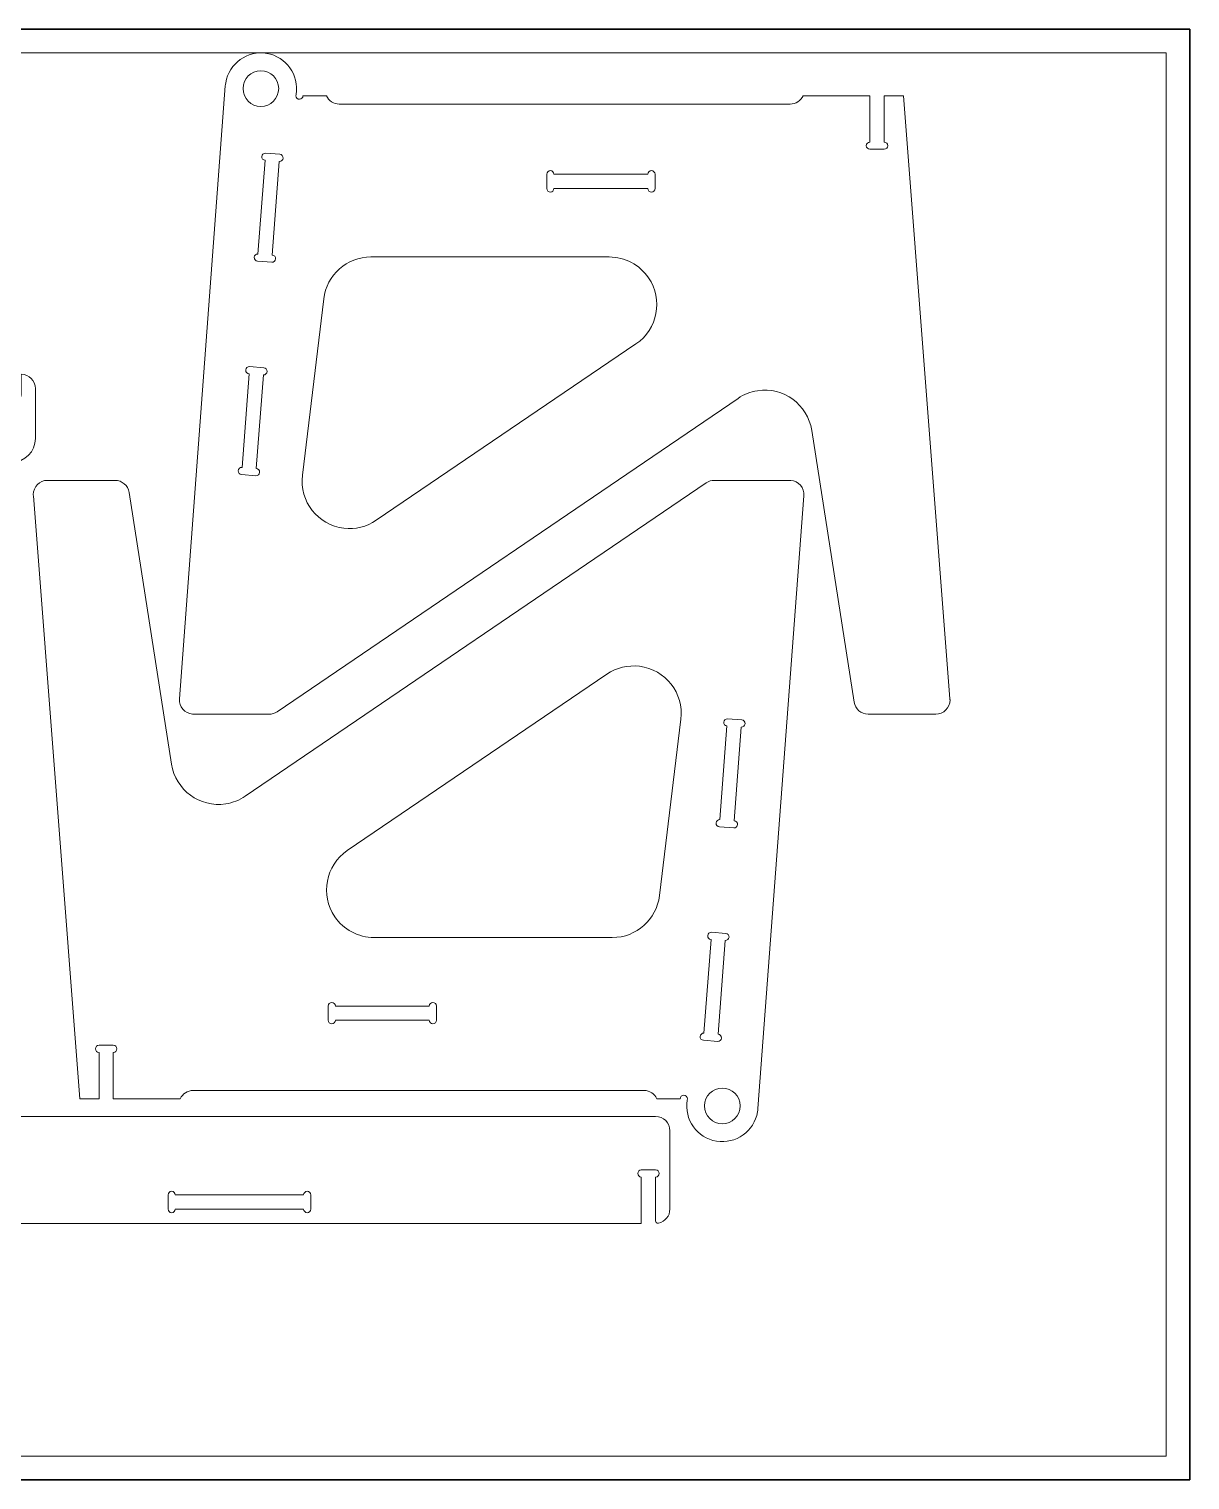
# Model space of a CAD drawing. Header units: inches. Extents: x -881 to 1559, y -2245 to 519.
# Drawn here: x 583 to 1559, y -801 to 419 of the extents above; entities that cross this region are included whole.
import ezdxf

# ---------------------------------------------------------------- set-up
doc = ezdxf.new("R2010")
doc.units = ezdxf.units.IN
doc.header["$MEASUREMENT"] = 0
for name, color, linetype in [('TOP-CUT-INSIDE_12.000MM', 7, 'Continuous'), ('TOP-CUT-INSIDE_6.000MM', 7, 'Continuous'), ('TOP-CUT-OUTSIDE_12.000MM', 7, 'Continuous')]:
    doc.layers.add(name, color=color, linetype=linetype)

# ---------------------------------------------------------------- blocks, each defined once
blk = doc.blocks.new('block 3')
at = {"color": 7, "lineweight": 5}
blk.add_lwpolyline([(-861.1, 399.1), (1538.9, 399.1)], dxfattribs=at)
blk = doc.blocks.new('block 5')
at = {"color": 3, "lineweight": 30}
blk.add_lwpolyline([(-881.1, 419.1), (1558.9, 419.1)], dxfattribs=at)
blk = doc.blocks.new('block 6')
at = {"color": 7, "lineweight": 5}
blk.add_lwpolyline([(1538.9, 399.1), (1538.9, -780.9)], dxfattribs=at)
blk = doc.blocks.new('block 7')
at = {"color": 7, "lineweight": 5}
blk.add_lwpolyline([(1538.9, -780.9), (-861.1, -780.9)], dxfattribs=at)
blk = doc.blocks.new('block 8')
at = {"color": 3, "lineweight": 30}
blk.add_lwpolyline([(1558.9, 419.1), (1558.9, -800.9)], dxfattribs=at)
blk = doc.blocks.new('block 9')
at = {"color": 3, "lineweight": 30}
blk.add_lwpolyline([(1558.9, -800.9), (-881.1, -800.9)], dxfattribs=at)
blk = doc.blocks.new('block 27')
at = {"layer": 'TOP-CUT-OUTSIDE_12.000MM', "color": 5, "lineweight": 15}
blk.add_open_spline([(213.9, 74.8), (213.9, 63.7), (222.9, 54.8), (233.9, 54.8), (233.9, 54.8), (567.9, 54.8), (567.9, 54.8), (579, 54.8), (587.9, 63.7), (587.9, 74.8), (587.9, 74.8), (587.9, 116.8), (587.9, 116.8), (587.9, 123.4), (582.6, 128.8), (575.9, 128.8), (575.9, 128.8), (575.9, 111.4), (575.9, 111.4), (575.9, 109.7), (574.6, 108.4), (572.9, 108.4), (571.3, 108.4), (569.9, 109.7), (569.9, 111.4), (569.9, 111.4), (563.9, 111.4), (563.9, 111.4), (562.3, 111.4), (560.9, 112.7), (560.9, 114.4), (560.9, 116), (562.3, 117.4), (563.9, 117.4), (563.9, 117.4), (563.9, 365.9), (563.9, 365.9), (563.9, 365.9), (486.9, 365.9), (486.9, 365.9), (485.3, 365.9), (483.9, 367.2), (483.9, 368.9), (483.9, 368.9), (483.9, 387.1), (483.9, 387.1), (483.9, 393.7), (478.6, 399.1), (471.9, 399.1), (471.9, 399.1), (329.9, 399.1), (329.9, 399.1), (323.3, 399.1), (317.9, 393.7), (317.9, 387.1), (317.9, 387.1), (317.9, 368.9), (317.9, 368.9), (317.9, 367.2), (316.6, 365.9), (314.9, 365.9), (314.9, 365.9), (237.9, 365.9), (237.9, 365.9), (237.9, 365.9), (237.9, 117.4), (237.9, 117.4), (239.6, 117.4), (240.9, 116), (240.9, 114.4), (240.9, 112.7), (239.6, 111.4), (237.9, 111.4), (237.9, 111.4), (231.9, 111.4), (231.9, 111.4), (231.9, 109.7), (230.6, 108.4), (228.9, 108.4), (227.3, 108.4), (225.9, 109.7), (225.9, 111.4), (225.9, 111.4), (225.9, 128.8), (225.9, 128.8), (219.3, 128.8), (213.9, 123.4), (213.9, 116.8), (213.9, 116.8), (213.9, 74.8), (213.9, 74.8)], degree=3, knots=[0, 0, 0, 0, 1, 1, 1, 2, 2, 2, 3, 3, 3, 4, 4, 4, 5, 5, 5, 6, 6, 6, 7, 7, 7, 8, 8, 8, 9, 9, 9, 10, 10, 10, 11, 11, 11, 12, 12, 12, 13, 13, 13, 14, 14, 14, 15, 15, 15, 16, 16, 16, 17, 17, 17, 18, 18, 18, 19, 19, 19, 20, 20, 20, 21, 21, 21, 22, 22, 22, 23, 23, 23, 24, 24, 24, 25, 25, 25, 26, 26, 26, 27, 27, 27, 28, 28, 28, 29, 29, 29, 30, 30, 30, 30], dxfattribs=at)
blk = doc.blocks.new('block 28')
at = {"layer": 'TOP-CUT-OUTSIDE_12.000MM', "color": 5, "lineweight": 15}
blk.add_open_spline([(1289.7, 324), (1289.7, 324), (1289.7, 363), (1289.7, 363), (1289.7, 363), (1233.5, 363), (1233.5, 363), (1231.5, 358.7), (1227.3, 356), (1222.6, 356), (1222.6, 356), (843.5, 356), (843.5, 356), (838.8, 356), (834.5, 358.7), (832.6, 363), (832.6, 363), (812.9, 363), (812.9, 363), (812.9, 362.6), (812.9, 362.3), (812.7, 361.9), (812.1, 360.4), (810.4, 359.6), (808.9, 360.2), (807.3, 360.8), (806.5, 362.5), (807.1, 364.1), (809.9, 380.4), (798.8, 395.9), (782.5, 398.6), (766.1, 401.3), (750.7, 390.3), (748, 373.9), (747.8, 373), (747.7, 372.1), (747.6, 371.2), (747.6, 371.2), (709, -144.1), (709, -144.1), (708.5, -150.7), (713.5, -156.5), (720.1, -157), (720.4, -157), (720.7, -157), (721, -157), (721, -157), (784.3, -157), (784.3, -157), (786.7, -157), (789.1, -156.3), (791.1, -154.9), (791.1, -154.9), (1178.8, 108.5), (1178.8, 108.5), (1183.7, 111.9), (1189.3, 114.1), (1195.2, 115), (1217, 118.4), (1237.4, 103.4), (1240.8, 81.6), (1240.8, 81.6), (1276.4, -146.9), (1276.4, -146.9), (1277.4, -152.7), (1282.4, -157), (1288.3, -157), (1288.3, -157), (1345.1, -157), (1345.1, -157), (1351.7, -157), (1357.1, -151.6), (1357.1, -145), (1357.1, -144.7), (1357.1, -144.4), (1357, -144.1), (1357, -144.1), (1318, 363), (1318, 363), (1318, 363), (1301.7, 363), (1301.7, 363), (1301.7, 363), (1301.7, 324), (1301.7, 324), (1303.4, 324), (1304.7, 322.7), (1304.7, 321), (1304.7, 319.3), (1303.4, 318), (1301.7, 318), (1301.7, 318), (1289.7, 318), (1289.7, 318), (1288.1, 318), (1286.7, 319.3), (1286.7, 321), (1286.7, 322.7), (1288.1, 324), (1289.7, 324)], degree=3, knots=[0, 0, 0, 0, 1, 1, 1, 2, 2, 2, 3, 3, 3, 4, 4, 4, 5, 5, 5, 6, 6, 6, 7, 7, 7, 8, 8, 8, 9, 9, 9, 10, 10, 10, 11, 11, 11, 12, 12, 12, 13, 13, 13, 14, 14, 14, 15, 15, 15, 16, 16, 16, 17, 17, 17, 18, 18, 18, 19, 19, 19, 20, 20, 20, 21, 21, 21, 22, 22, 22, 23, 23, 23, 24, 24, 24, 25, 25, 25, 26, 26, 26, 27, 27, 27, 28, 28, 28, 29, 29, 29, 30, 30, 30, 31, 31, 31, 32, 32, 32, 33, 33, 33, 33], dxfattribs=at)
blk = doc.blocks.new('block 31')
at = {"layer": 'TOP-CUT-OUTSIDE_12.000MM', "color": 5, "lineweight": 15}
blk.add_open_spline([(409.5, -583), (409.5, -583), (409.5, -546.2), (409.5, -546.2), (407.9, -546.2), (406.5, -544.8), (406.5, -543.2), (406.5, -541.5), (407.9, -540.2), (409.5, -540.2), (409.5, -540.2), (421.5, -540.2), (421.5, -540.2), (423.2, -540.2), (424.5, -541.5), (424.5, -543.2), (424.5, -544.8), (423.2, -546.2), (421.5, -546.2), (421.5, -546.2), (421.5, -585.2), (421.5, -585.2), (421.5, -585.2), (1097.5, -585.2), (1097.5, -585.2), (1097.5, -585.2), (1097.5, -546.2), (1097.5, -546.2), (1095.9, -546.2), (1094.5, -544.8), (1094.5, -543.2), (1094.5, -541.5), (1095.9, -540.2), (1097.5, -540.2), (1097.5, -540.2), (1109.5, -540.2), (1109.5, -540.2), (1111.2, -540.2), (1112.5, -541.5), (1112.5, -543.2), (1112.5, -544.8), (1111.2, -546.2), (1109.5, -546.2), (1109.5, -546.2), (1109.5, -583), (1109.5, -583), (1109.5, -584.1), (1110.4, -585), (1111.5, -585), (1111.6, -585), (1111.8, -585), (1111.9, -584.9), (1117.5, -583.8), (1121.5, -578.9), (1121.5, -573.2), (1121.5, -573.2), (1121.5, -507.2), (1121.5, -507.2), (1121.5, -500.6), (1116.1, -495.2), (1109.5, -495.2), (1109.5, -495.2), (409.5, -495.2), (409.5, -495.2), (402.9, -495.2), (397.5, -500.6), (397.5, -507.2), (397.5, -507.2), (397.5, -573.2), (397.5, -573.2), (397.5, -578.9), (401.5, -583.8), (407.1, -584.9), (408.2, -585.2), (409.2, -584.5), (409.5, -583.4), (409.5, -583.2), (409.5, -583.1), (409.5, -583)], degree=3, knots=[0, 0, 0, 0, 1, 1, 1, 2, 2, 2, 3, 3, 3, 4, 4, 4, 5, 5, 5, 6, 6, 6, 7, 7, 7, 8, 8, 8, 9, 9, 9, 10, 10, 10, 11, 11, 11, 12, 12, 12, 13, 13, 13, 14, 14, 14, 15, 15, 15, 16, 16, 16, 17, 17, 17, 18, 18, 18, 19, 19, 19, 20, 20, 20, 21, 21, 21, 22, 22, 22, 23, 23, 23, 24, 24, 24, 25, 25, 25, 26, 26, 26, 26], dxfattribs=at)
blk = doc.blocks.new('block 30')
at = {"layer": 'TOP-CUT-OUTSIDE_12.000MM'}
blk.add_blockref('block 31', (0, 0), dxfattribs=at)
blk = doc.blocks.new('block 36')
at = {"layer": 'TOP-CUT-OUTSIDE_12.000MM', "color": 5, "lineweight": 15}
blk.add_open_spline([(641.4, -435.4), (639.8, -435.4), (638.4, -436.7), (638.4, -438.4), (638.4, -440), (639.8, -441.4), (641.4, -441.4), (641.4, -441.4), (641.4, -480.4), (641.4, -480.4), (641.4, -480.4), (625.2, -480.4), (625.2, -480.4), (625.2, -480.4), (586.2, 26.7), (586.2, 26.7), (586.1, 27), (586.1, 27.3), (586.1, 27.6), (586.1, 34.2), (591.5, 39.6), (598.1, 39.6), (598.1, 39.6), (654.9, 39.6), (654.9, 39.6), (660.8, 39.6), (665.8, 35.3), (666.7, 29.5), (666.7, 29.5), (702.4, -199), (702.4, -199), (705.8, -220.8), (726.2, -235.8), (748, -232.4), (753.9, -231.5), (759.5, -229.3), (764.4, -225.9), (764.4, -225.9), (1152.1, 37.5), (1152.1, 37.5), (1154.1, 38.9), (1156.4, 39.6), (1158.9, 39.6), (1158.9, 39.6), (1222.2, 39.6), (1222.2, 39.6), (1222.5, 39.6), (1222.8, 39.6), (1223.1, 39.6), (1229.7, 39.1), (1234.7, 33.3), (1234.2, 26.7), (1234.2, 26.7), (1195.6, -488.6), (1195.6, -488.6), (1195.5, -489.5), (1195.4, -490.4), (1195.2, -491.3), (1192.5, -507.7), (1177.1, -518.7), (1160.7, -516), (1144.4, -513.3), (1133.3, -497.8), (1136.1, -481.5), (1136.6, -479.9), (1135.9, -478.2), (1134.3, -477.6), (1132.8, -477), (1131, -477.8), (1130.5, -479.3), (1130.3, -479.7), (1130.3, -480), (1130.3, -480.4), (1130.3, -480.4), (1110.6, -480.4), (1110.6, -480.4), (1108.7, -476.1), (1104.4, -473.4), (1099.7, -473.4), (1099.7, -473.4), (720.6, -473.4), (720.6, -473.4), (715.9, -473.4), (711.7, -476.1), (709.7, -480.4), (709.7, -480.4), (653.4, -480.4), (653.4, -480.4), (653.4, -480.4), (653.4, -441.4), (653.4, -441.4), (655.1, -441.4), (656.4, -440), (656.4, -438.4), (656.4, -436.7), (655.1, -435.4), (653.4, -435.4), (653.4, -435.4), (641.4, -435.4), (641.4, -435.4)], degree=3, knots=[0, 0, 0, 0, 1, 1, 1, 2, 2, 2, 3, 3, 3, 4, 4, 4, 5, 5, 5, 6, 6, 6, 7, 7, 7, 8, 8, 8, 9, 9, 9, 10, 10, 10, 11, 11, 11, 12, 12, 12, 13, 13, 13, 14, 14, 14, 15, 15, 15, 16, 16, 16, 17, 17, 17, 18, 18, 18, 19, 19, 19, 20, 20, 20, 21, 21, 21, 22, 22, 22, 23, 23, 23, 24, 24, 24, 25, 25, 25, 26, 26, 26, 27, 27, 27, 28, 28, 28, 29, 29, 29, 30, 30, 30, 31, 31, 31, 32, 32, 32, 33, 33, 33, 33], dxfattribs=at)
blk = doc.blocks.new('block 45')
at = {"layer": 'TOP-CUT-INSIDE_12.000MM', "color": 200, "lineweight": 15}
blk.add_open_spline([(1109, 297), (1109, 297), (1109, 285), (1109, 285), (1109, 283.3), (1107.7, 282), (1106, 282), (1104.4, 282), (1103, 283.3), (1103, 285), (1103, 285), (1024, 285), (1024, 285), (1024, 283.3), (1022.7, 282), (1021, 282), (1019.4, 282), (1018, 283.3), (1018, 285), (1018, 285), (1018, 297), (1018, 297), (1018, 298.7), (1019.4, 300), (1021, 300), (1022.7, 300), (1024, 298.7), (1024, 297), (1024, 297), (1103, 297), (1103, 297), (1103, 298.7), (1104.4, 300), (1106, 300), (1107.7, 300), (1109, 298.7), (1109, 297)], degree=3, knots=[0, 0, 0, 0, 1, 1, 1, 2, 2, 2, 3, 3, 3, 4, 4, 4, 5, 5, 5, 6, 6, 6, 7, 7, 7, 8, 8, 8, 9, 9, 9, 10, 10, 10, 11, 11, 11, 12, 12, 12, 12], dxfattribs=at)
blk = doc.blocks.new('block 46')
at = {"layer": 'TOP-CUT-INSIDE_12.000MM', "color": 200, "lineweight": 15}
blk.add_open_spline([(781.5, 314.7), (781.5, 314.7), (793.5, 313.8), (793.5, 313.8), (795.1, 313.7), (796.4, 312.2), (796.2, 310.6), (796.1, 308.9), (794.7, 307.7), (793, 307.8), (793, 307.8), (787.1, 229), (787.1, 229), (788.8, 228.9), (790, 227.5), (789.9, 225.8), (789.8, 224.2), (788.3, 222.9), (786.7, 223), (786.7, 223), (774.7, 223.9), (774.7, 223.9), (773, 224.1), (771.8, 225.5), (771.9, 227.2), (772, 228.8), (773.5, 230), (775.1, 229.9), (775.1, 229.9), (781, 308.7), (781, 308.7), (779.4, 308.8), (778.2, 310.3), (778.3, 311.9), (778.4, 313.6), (779.8, 314.8), (781.5, 314.7)], degree=3, knots=[0, 0, 0, 0, 1, 1, 1, 2, 2, 2, 3, 3, 3, 4, 4, 4, 5, 5, 5, 6, 6, 6, 7, 7, 7, 8, 8, 8, 9, 9, 9, 10, 10, 10, 11, 11, 11, 12, 12, 12, 12], dxfattribs=at)
blk = doc.blocks.new('block 47')
at = {"layer": 'TOP-CUT-INSIDE_12.000MM', "color": 200, "lineweight": 15}
blk.add_open_spline([(768, 135.2), (768, 135.2), (780, 134.3), (780, 134.3), (781.7, 134.2), (782.9, 132.7), (782.8, 131.1), (782.6, 129.4), (781.2, 128.2), (779.6, 128.3), (779.6, 128.3), (773.7, 49.5), (773.7, 49.5), (775.3, 49.4), (776.5, 48), (776.4, 46.3), (776.3, 44.7), (774.9, 43.4), (773.2, 43.5), (773.2, 43.5), (761.2, 44.4), (761.2, 44.4), (759.6, 44.6), (758.3, 46), (758.5, 47.7), (758.6, 49.3), (760, 50.6), (761.7, 50.4), (761.7, 50.4), (767.6, 129.2), (767.6, 129.2), (765.9, 129.3), (764.7, 130.8), (764.8, 132.4), (764.9, 134.1), (766.4, 135.3), (768, 135.2)], degree=3, knots=[0, 0, 0, 0, 1, 1, 1, 2, 2, 2, 3, 3, 3, 4, 4, 4, 5, 5, 5, 6, 6, 6, 7, 7, 7, 8, 8, 8, 9, 9, 9, 10, 10, 10, 11, 11, 11, 12, 12, 12, 12], dxfattribs=at)
blk = doc.blocks.new('block 48')
at = {"layer": 'TOP-CUT-INSIDE_12.000MM', "color": 200, "lineweight": 15}
blk.add_open_spline([(870.1, 227.4), (870.1, 227.4), (1070.5, 227.4), (1070.5, 227.4), (1083.7, 227.4), (1096.1, 220.9), (1103.6, 209.9), (1116, 191.6), (1111.2, 166.7), (1093, 154.3), (1093, 154.3), (874.6, 6), (874.6, 6), (866.6, 0.5), (856.9, -1.8), (847.3, -0.7), (825.4, 2), (809.8, 21.9), (812.4, 43.9), (812.4, 43.9), (830.4, 192.2), (830.4, 192.2), (832.9, 212.3), (849.9, 227.4), (870.1, 227.4)], degree=3, knots=[0, 0, 0, 0, 1, 1, 1, 2, 2, 2, 3, 3, 3, 4, 4, 4, 5, 5, 5, 6, 6, 6, 7, 7, 7, 8, 8, 8, 8], dxfattribs=at)
blk = doc.blocks.new('block 49')
at = {"layer": 'TOP-CUT-INSIDE_12.000MM', "color": 200, "lineweight": 15}
blk.add_open_spline([(792.5, 369), (792.5, 377.3), (785.8, 384), (777.5, 384), (769.3, 384), (762.5, 377.3), (762.5, 369), (762.5, 360.7), (769.3, 354), (777.5, 354), (785.8, 354), (792.5, 360.7), (792.5, 369), (792.5, 369), (792.5, 369), (792.5, 369)], degree=3, knots=[0, 0, 0, 0, 1, 1, 1, 2, 2, 2, 3, 3, 3, 4, 4, 4, 5, 5, 5, 5], dxfattribs=at)
blk = doc.blocks.new('block 50')
at = {"layer": 'TOP-CUT-INSIDE_12.000MM', "color": 200, "lineweight": 15}
blk.add_open_spline([(834.2, -414.4), (834.2, -414.4), (834.2, -402.4), (834.2, -402.4), (834.2, -400.7), (835.5, -399.4), (837.2, -399.4), (838.8, -399.4), (840.2, -400.7), (840.2, -402.4), (840.2, -402.4), (919.2, -402.4), (919.2, -402.4), (919.2, -400.7), (920.5, -399.4), (922.2, -399.4), (923.8, -399.4), (925.2, -400.7), (925.2, -402.4), (925.2, -402.4), (925.2, -414.4), (925.2, -414.4), (925.2, -416), (923.8, -417.4), (922.2, -417.4), (920.5, -417.4), (919.2, -416), (919.2, -414.4), (919.2, -414.4), (840.2, -414.4), (840.2, -414.4), (840.2, -416), (838.8, -417.4), (837.2, -417.4), (835.5, -417.4), (834.2, -416), (834.2, -414.4)], degree=3, knots=[0, 0, 0, 0, 1, 1, 1, 2, 2, 2, 3, 3, 3, 4, 4, 4, 5, 5, 5, 6, 6, 6, 7, 7, 7, 8, 8, 8, 9, 9, 9, 10, 10, 10, 11, 11, 11, 12, 12, 12, 12], dxfattribs=at)
blk = doc.blocks.new('block 51')
at = {"layer": 'TOP-CUT-INSIDE_12.000MM', "color": 200, "lineweight": 15}
blk.add_open_spline([(1161.7, -432.1), (1161.7, -432.1), (1149.7, -431.2), (1149.7, -431.2), (1148.1, -431.1), (1146.8, -429.6), (1147, -428), (1147.1, -426.3), (1148.5, -425.1), (1150.2, -425.2), (1150.2, -425.2), (1156.1, -346.4), (1156.1, -346.4), (1154.4, -346.3), (1153.2, -344.9), (1153.3, -343.2), (1153.4, -341.5), (1154.9, -340.3), (1156.5, -340.4), (1156.5, -340.4), (1168.5, -341.3), (1168.5, -341.3), (1170.2, -341.5), (1171.4, -342.9), (1171.3, -344.5), (1171.1, -346.2), (1169.7, -347.4), (1168.1, -347.3), (1168.1, -347.3), (1162.1, -426.1), (1162.1, -426.1), (1163.8, -426.2), (1165, -427.7), (1164.9, -429.3), (1164.8, -431), (1163.3, -432.2), (1161.7, -432.1)], degree=3, knots=[0, 0, 0, 0, 1, 1, 1, 2, 2, 2, 3, 3, 3, 4, 4, 4, 5, 5, 5, 6, 6, 6, 7, 7, 7, 8, 8, 8, 9, 9, 9, 10, 10, 10, 11, 11, 11, 12, 12, 12, 12], dxfattribs=at)
blk = doc.blocks.new('block 52')
at = {"layer": 'TOP-CUT-INSIDE_12.000MM', "color": 200, "lineweight": 15}
blk.add_open_spline([(1175.2, -252.6), (1175.2, -252.6), (1163.2, -251.7), (1163.2, -251.7), (1161.5, -251.6), (1160.3, -250.1), (1160.4, -248.5), (1160.5, -246.8), (1162, -245.6), (1163.6, -245.7), (1163.6, -245.7), (1169.5, -166.9), (1169.5, -166.9), (1167.9, -166.8), (1166.6, -165.4), (1166.8, -163.7), (1166.9, -162.1), (1168.3, -160.8), (1170, -160.9), (1170, -160.9), (1182, -161.8), (1182, -161.8), (1183.6, -162), (1184.8, -163.4), (1184.7, -165), (1184.6, -166.7), (1183.2, -167.9), (1181.5, -167.8), (1181.5, -167.8), (1175.6, -246.6), (1175.6, -246.6), (1177.3, -246.7), (1178.5, -248.2), (1178.4, -249.8), (1178.2, -251.5), (1176.8, -252.7), (1175.2, -252.6)], degree=3, knots=[0, 0, 0, 0, 1, 1, 1, 2, 2, 2, 3, 3, 3, 4, 4, 4, 5, 5, 5, 6, 6, 6, 7, 7, 7, 8, 8, 8, 9, 9, 9, 10, 10, 10, 11, 11, 11, 12, 12, 12, 12], dxfattribs=at)
blk = doc.blocks.new('block 53')
at = {"layer": 'TOP-CUT-INSIDE_12.000MM', "color": 200, "lineweight": 15}
blk.add_open_spline([(1150.6, -486.4), (1150.6, -494.7), (1157.4, -501.4), (1165.6, -501.4), (1173.9, -501.4), (1180.6, -494.7), (1180.6, -486.4), (1180.6, -478.1), (1173.9, -471.4), (1165.6, -471.4), (1157.4, -471.4), (1150.6, -478.1), (1150.6, -486.4), (1150.6, -486.4), (1150.6, -486.4), (1150.6, -486.4)], degree=3, knots=[0, 0, 0, 0, 1, 1, 1, 2, 2, 2, 3, 3, 3, 4, 4, 4, 5, 5, 5, 5], dxfattribs=at)
blk = doc.blocks.new('block 54')
at = {"layer": 'TOP-CUT-INSIDE_12.000MM', "color": 200, "lineweight": 15}
blk.add_open_spline([(1112.8, -309.6), (1110.3, -329.7), (1093.3, -344.8), (1073.1, -344.8), (1073.1, -344.8), (872.7, -344.8), (872.7, -344.8), (859.5, -344.8), (847.1, -338.2), (839.6, -327.3), (827.2, -309), (832, -284.1), (850.2, -271.7), (850.2, -271.7), (1068.6, -123.3), (1068.6, -123.3), (1076.6, -117.9), (1086.3, -115.6), (1095.9, -116.7), (1117.8, -119.4), (1133.4, -139.3), (1130.8, -161.3), (1130.8, -161.3), (1112.8, -309.6), (1112.8, -309.6)], degree=3, knots=[0, 0, 0, 0, 1, 1, 1, 2, 2, 2, 3, 3, 3, 4, 4, 4, 5, 5, 5, 6, 6, 6, 7, 7, 7, 8, 8, 8, 8], dxfattribs=at)
blk = doc.blocks.new('block 68')
at = {"layer": 'TOP-CUT-INSIDE_6.000MM', "color": 92, "lineweight": 15}
blk.add_open_spline([(813.5, -561.2), (813.5, -559.5), (814.9, -558.2), (816.5, -558.2), (818.2, -558.2), (819.5, -559.5), (819.5, -561.2), (819.5, -561.2), (819.5, -573.2), (819.5, -573.2), (819.5, -574.8), (818.2, -576.2), (816.5, -576.2), (814.9, -576.2), (813.5, -574.8), (813.5, -573.2), (813.5, -573.2), (705.5, -573.2), (705.5, -573.2), (705.5, -574.8), (704.2, -576.2), (702.5, -576.2), (700.9, -576.2), (699.5, -574.8), (699.5, -573.2), (699.5, -573.2), (699.5, -561.2), (699.5, -561.2), (699.5, -559.5), (700.9, -558.2), (702.5, -558.2), (704.2, -558.2), (705.5, -559.5), (705.5, -561.2), (705.5, -561.2), (813.5, -561.2), (813.5, -561.2)], degree=3, knots=[0, 0, 0, 0, 1, 1, 1, 2, 2, 2, 3, 3, 3, 4, 4, 4, 5, 5, 5, 6, 6, 6, 7, 7, 7, 8, 8, 8, 9, 9, 9, 10, 10, 10, 11, 11, 11, 12, 12, 12, 12], dxfattribs=at)

msp = doc.modelspace()

# ---------------------------------------------------------------- block references
for name in ['block 5', 'block 8', 'block 3', 'block 6', 'block 7', 'block 9']:
    msp.add_blockref(name, (0, 0))
at = {"layer": 'TOP-CUT-INSIDE_12.000MM'}
for name in ['block 49', 'block 46', 'block 45', 'block 48', 'block 47', 'block 54', 'block 52', 'block 51', 'block 50', 'block 53']:
    msp.add_blockref(name, (0, 0), dxfattribs=at)
at = {"layer": 'TOP-CUT-INSIDE_6.000MM'}
msp.add_blockref('block 68', (0, 0), dxfattribs=at)
at = {"layer": 'TOP-CUT-OUTSIDE_12.000MM'}
for name in ['block 27', 'block 28', 'block 36', 'block 30']:
    msp.add_blockref(name, (0, 0), dxfattribs=at)

doc.saveas('drawing.dxf')
